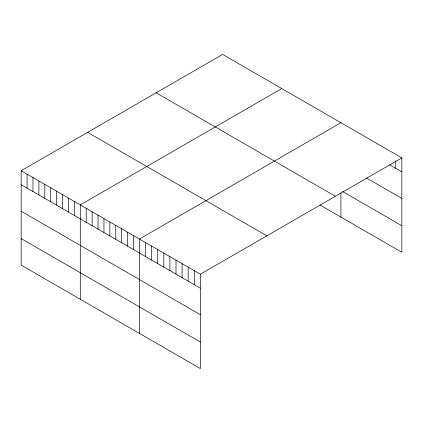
<?xml version="1.0" encoding="UTF-8"?>
<svg xmlns="http://www.w3.org/2000/svg" width="423" height="423" viewBox="0 0 423 423"><rect width="100%" height="100%" fill="white"/><g stroke="black" fill="none" stroke-linecap="round" stroke-linejoin="round"><path stroke-width="0.63" d="M21.15 170.739L200.37 274.21L200.37 368.581L21.15 265.11L21.15 170.739L222.63 54.419L401.85 157.89L401.85 252.261L319.947 204.975M281.771 88.56L80.291 204.885L80.291 299.257M340.917 122.707L139.437 239.032L139.437 333.403M200.37 274.21L401.85 157.89M389.662 164.827L401.85 171.865M366.397 177.924L401.85 198.392M342.577 191.508L401.85 225.729M156.14 92.801L335.36 196.272M87.64 132.351L266.86 235.823M21.15 184.719L200.37 288.19M21.15 211.246L200.37 314.717M21.15 238.583L200.37 342.054M395.759 160.724L395.759 168.349M340.917 192.962L340.917 217.078M194.273 270.694L194.273 284.668M188.182 267.177L188.182 281.152M182.091 263.656L182.091 277.636M175.994 260.14L175.994 274.115M169.903 256.624L169.903 270.598M163.807 253.102L163.807 267.082M157.716 249.586L157.716 263.561M151.619 246.07L151.619 260.045M145.528 242.548L145.528 256.528M133.52 235.616L133.52 249.591M127.609 232.201L127.609 246.181M121.692 228.79L121.692 242.765M115.775 225.374L115.775 239.349M109.864 221.959L109.864 235.934M103.947 218.543L103.947 232.523M98.036 215.127L98.036 229.107M92.119 211.717L92.119 225.692M86.207 208.301L86.207 222.276M74.379 201.47L74.379 215.45M68.463 198.059L68.463 212.034M62.551 194.643L62.551 208.618M56.634 191.228L56.634 205.203M50.723 187.812L50.723 201.792M44.806 184.396L44.806 198.376M38.895 180.986L38.895 194.961M32.978 177.57L32.978 191.545M27.067 174.154L27.067 188.129"/></g></svg>
